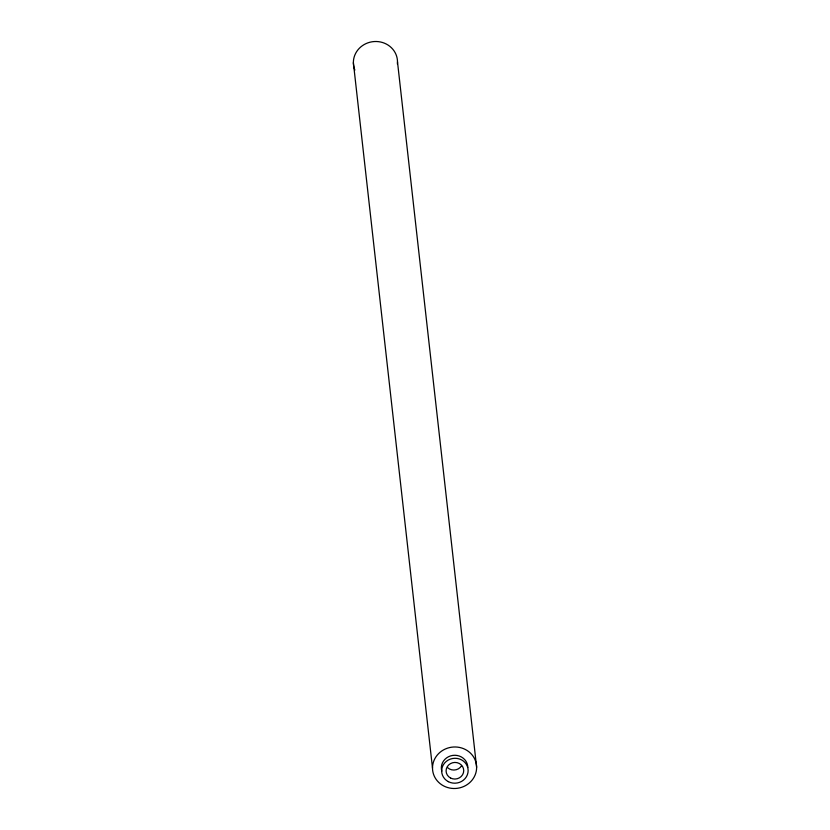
<?xml version="1.0" encoding="UTF-8"?>
<svg xmlns="http://www.w3.org/2000/svg" width="830" height="830" viewBox="0 0 830 830"><rect width="100%" height="100%" fill="white"/><g stroke="black" fill="none" stroke-linecap="round" stroke-linejoin="round"><path stroke-width="1.25" d="M397.497 61.866L476.627 767.335A22.078 20.75 -6.4 0 1 443.635 785.917A22.078 20.75 -6.4 0 1 443.428 749.957A22.078 20.75 -6.4 0 1 476.627 767.335M353.373 62.665L432.503 768.134M353.881 66.981A22.078 20.75 -6.4 0 1 374.154 41.552A22.078 20.75 -6.4 0 1 397.394 64.035M354.877 70.073A22.078 20.75 -6.4 0 1 354.151 68.029M441.799 771.195A13.249 12.45 -6.4 0 1 452.765 755.414A13.249 12.45 -6.4 0 1 467.809 767.501M461.563 765.748A8.829 8.3 -6.4 0 1 447.681 767.719M448.345 781.653A13.249 12.45 -6.4 0 0 468.141 770.499A13.249 12.45 -6.4 0 0 448.221 760.073A13.249 12.45 -6.4 0 0 448.345 781.653M450.534 778.011A8.829 8.3 -6.4 0 0 463.731 770.582A8.829 8.3 -6.4 0 0 450.451 763.631A8.829 8.3 -6.4 0 0 450.534 778.011"/></g></svg>
